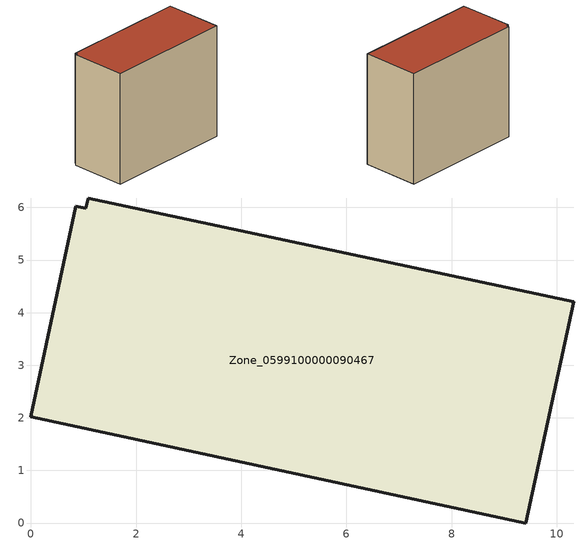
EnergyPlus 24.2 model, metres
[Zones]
Zone_0599100000090467
 floor ground (C_G): 9.41,0 0,2.02 0.86,6.02 1.04,5.99 1.09,6.18 10.32,4.21 z0
 wall outside (C_F): 9.41,0 10.32,4.21 1.09,6.18 1.04,5.99 0.86,6.02 0,2.02 9.41,0 z0:8.4
 roof outside (C_R): 0,2.02 9.41,0 10.32,4.21 1.09,6.18 1.04,5.99 0.86,6.02 z8.4
[BUILDING]
Pand.0599100000090467: North Axis=0; Terrain=City; Loads Convergence Tolerance Value=0.04; Temperature Convergence Tolerance Value=0.4; Solar Distribution=FullExterior; Maximum Number of Warmup Days=25; Minimum Number of Warmup Days=1
[Site:Location]
Rotterdam.The.Hague.AP_ZH_NLD Design_Conditions: Latitude=51.96; Longitude=4.45; Time Zone=1; Elevation=-4.5
[SITE:GROUNDTEMPERATURE:BUILDINGSURFACE]
18, 18, 18, 18, 18, 18, 18, 18, 18, 18, 18, 18
[MATERIAL] Thermal Absorptance=0.9; Solar Absorptance=0.7; Visible Absorptance=0.7
Name | Roughness | Thickness | Conductivity | Density | Specific Heat
G.TI.1975-1991 | MediumSmooth | 0.15 | 0.288461 | 540 | 1210
F.TI.1975-1991 | Rough | 0.3 | 0.230769 | 1920 | 840
R.TI.1975-1991 | MediumRough | 0.2 | 0.153846 | 1500 | 1000
[CONSTRUCTION]
C_G: G.TI.1975-1991
C_F: F.TI.1975-1991
C_R: R.TI.1975-1991
[ZONE]
Zone_0599100000090467: Type=1; Multiplier=1; Ceiling Height=Autocalculate; Volume=Autocalculate; Floor Area=autocalculate; Part of Total Floor Area=Yes
[ZONEINFILTRATION:DESIGNFLOWRATE]
Infil_Zone_0599100000090467: Zone or ZoneList or Space or SpaceList=Zone_0599100000090467; Schedule=AlwaysOn; Design Flow Rate Calculation Method=Flow/Area; Flow Rate per Floor Area=0.003; Constant Term Coefficient=1; Temperature Term Coefficient=0; Velocity Term Coefficient=0; Velocity Squared Term Coefficient=0
[HVACTEMPLATE:ZONE:IDEALLOADSAIRSYSTEM]
Zone_0599100000090467: Maximum Heating Supply Air Temperature=50; Minimum Cooling Supply Air Temperature=13; Maximum Heating Supply Air Humidity Ratio=0.0156; Minimum Cooling Supply Air Humidity Ratio=0.0077; Heating Limit=NoLimit; Cooling Limit=NoLimit; Dehumidification Control Type=ConstantSensibleHeatRatio; Cooling Sensible Heat Ratio=0.7; Dehumidification Setpoint=60; Humidification Control Type=None; Humidification Setpoint=30; Outdoor Air Method=None; Outdoor Air Flow Rate per Person=0.00944; Outdoor Air Flow Rate per Zone Floor Area=0; Outdoor Air Flow Rate per Zone=0; Demand Controlled Ventilation Type=None; Outdoor Air Economizer Type=NoEconomizer; Heat Recovery Type=None; Sensible Heat Recovery Effectiveness=0.7; Latent Heat Recovery Effectiveness=0.65
[ZONECONTROL:THERMOSTAT]
ThermostatControl_Zone_0599100000090467: Zone or ZoneList=Zone_0599100000090467; Control Type Schedule=DualSetpointControlType; Control 1=Thermostat_Zone_0599100000090467; Temperature Difference Between Cutout And Setpoint=0
[THERMOSTATSETPOINT:DUALSETPOINT]
Thermostat_Zone_0599100000090467: Heating Setpoint Temperature Schedule=HeatingSetpoint_Zone_0599100000090467; Cooling Setpoint Temperature Schedule=CoolingSetpoint_Zone_0599100000090467
[SCHEDULE:COMPACT]
HeatingSetpoint_Zone_0599100000090467: Through: 12/31, For: AllDays, Until: 24:00, 21
CoolingSetpoint_Zone_0599100000090467: Through: 12/31, For: AllDays, Until: 24:00, 24
DualSetpointControlType: Through: 12/31, For: AllDays, Until: 24:00, 4
AlwaysOn: Through: 12/31, For: AllDays, Until: 24:00, 1
